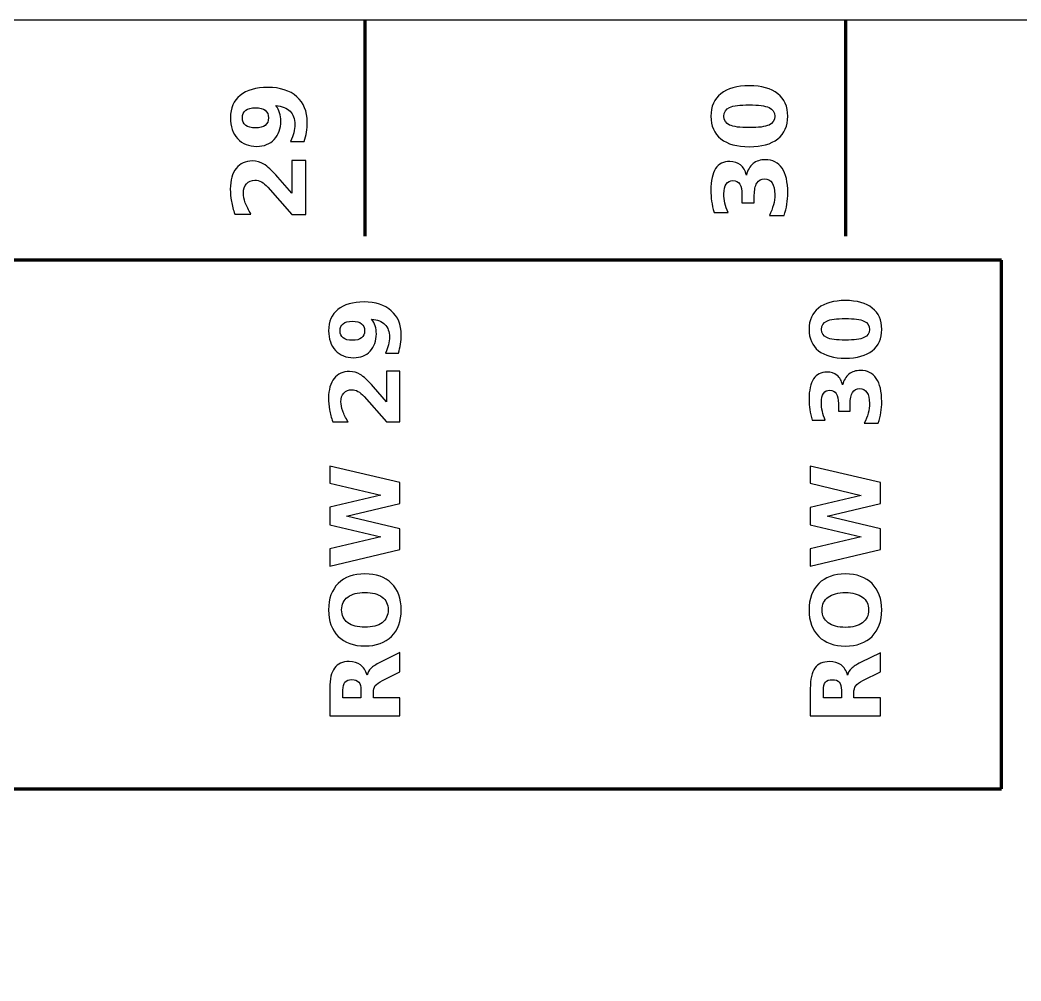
# Model space of a CAD drawing. Header units: centimetres. Extents: x -27.5 to 5.5, y -16.9 to -12.8.
# Drawn here: x 1.476 to 3.559, y -14.85 to -12.85 of the extents above; entities that cross this region are included whole.
import ezdxf

# ---------------------------------------------------------------- set-up
doc = ezdxf.new("R2010")
doc.units = ezdxf.units.CM
doc.header["$MEASUREMENT"] = 0
doc.layers.add('Layer 1', color=7, linetype='Continuous')

msp = doc.modelspace()

# ---------------------------------------------------------------- linework, layer by layer
at = {"layer": 'Layer 1', "color": 7}
msp.add_open_spline([(-27.5, -12.85), (-27.5, -12.85), (5.5, -12.85), (5.5, -12.85), (5.5, -12.85), (5.5, -12.85), (5.5, -16.85), (5.5, -16.85), (5.5, -16.85), (5.5, -16.85), (-27.5, -16.85), (-27.5, -16.85), (-27.5, -16.85), (-27.5, -16.85), (-27.5, -12.85), (-27.5, -12.85)], degree=3, knots=[0, 0, 0, 0, 0.25, 0.25, 0.25, 0.25, 0.5, 0.5, 0.5, 0.5, 0.75, 0.75, 0.75, 0.75, 1, 1, 1, 1], dxfattribs=at)
at = {"layer": 'Layer 1', "color": 250, "lineweight": 106}
for points in [[(2.19316, -12.85), (2.19316, -12.85), (2.19314, -13.29999), (2.19314, -13.29999)], [(3.19316, -12.85), (3.19316, -12.85), (3.19314, -13.29999), (3.19314, -13.29999)]]:
    msp.add_open_spline(points, degree=3, dxfattribs=at)
at = {"layer": 'Layer 1', "color": 250}
for points, knots in [([(2.06691, -13.10275), (2.06691, -13.10275), (2.03837, -13.10275), (2.03837, -13.10275), (2.03837, -13.10275), (2.04134, -13.0964), (2.04356, -13.09033), (2.04504, -13.08454), (2.04504, -13.08454), (2.04652, -13.07876), (2.04726, -13.07304), (2.04726, -13.0674), (2.04726, -13.0674), (2.04726, -13.05555), (2.04398, -13.04634), (2.03739, -13.03971), (2.03739, -13.03971), (2.03082, -13.03311), (2.02105, -13.02919), (2.0081, -13.02803), (2.0081, -13.02803), (2.01156, -13.03272), (2.01414, -13.03769), (2.01587, -13.04302), (2.01587, -13.04302), (2.01759, -13.04831), (2.01844, -13.05406), (2.01844, -13.06027), (2.01844, -13.06027), (2.01844, -13.07604), (2.01385, -13.08878), (2.00465, -13.09844), (2.00465, -13.09844), (1.99544, -13.10815), (1.98334, -13.11298), (1.96831, -13.11298), (1.96831, -13.11298), (1.95169, -13.11298), (1.93839, -13.10758), (1.92841, -13.09682), (1.92841, -13.09682), (1.91843, -13.08603), (1.91342, -13.07156), (1.91342, -13.05346), (1.91342, -13.05346), (1.91342, -13.03332), (1.92019, -13.01776), (1.93377, -13.00676), (1.93377, -13.00676), (1.94736, -12.99571), (1.96655, -12.99021), (1.99135, -12.99021), (1.99135, -12.99021), (2.01682, -12.99021), (2.03686, -12.99667), (2.05143, -13.00954), (2.05143, -13.00954), (2.066, -13.02242), (2.0733, -13.04009), (2.0733, -13.06253), (2.0733, -13.06253), (2.0733, -13.0698), (2.07277, -13.07671), (2.07171, -13.08331), (2.07171, -13.08331), (2.07065, -13.08994), (2.06903, -13.0964), (2.06691, -13.10275)], [0, 0, 0, 0, 0.0588235, 0.0588235, 0.0588235, 0.0588235, 0.1176471, 0.1176471, 0.1176471, 0.1176471, 0.1764706, 0.1764706, 0.1764706, 0.1764706, 0.2352941, 0.2352941, 0.2352941, 0.2352941, 0.2941176, 0.2941176, 0.2941176, 0.2941176, 0.3529412, 0.3529412, 0.3529412, 0.3529412, 0.4117647, 0.4117647, 0.4117647, 0.4117647, 0.4705882, 0.4705882, 0.4705882, 0.4705882, 0.5294118, 0.5294118, 0.5294118, 0.5294118, 0.5882353, 0.5882353, 0.5882353, 0.5882353, 0.6470588, 0.6470588, 0.6470588, 0.6470588, 0.7058824, 0.7058824, 0.7058824, 0.7058824, 0.7647059, 0.7647059, 0.7647059, 0.7647059, 0.8235294, 0.8235294, 0.8235294, 0.8235294, 0.8823529, 0.8823529, 0.8823529, 0.8823529, 0.9411765, 0.9411765, 0.9411765, 0.9411765, 1, 1, 1, 1]), ([(2.99329, -12.98679), (3.01886, -12.98679), (3.03858, -12.99229), (3.05248, -13.00333), (3.05248, -13.00333), (3.06635, -13.01434), (3.0733, -13.03), (3.0733, -13.05025), (3.0733, -13.05025), (3.0733, -13.07057), (3.06635, -13.08627), (3.05248, -13.09728), (3.05248, -13.09728), (3.03858, -13.10832), (3.01886, -13.11383), (2.99329, -13.11383), (2.99329, -13.11383), (2.96768, -13.11383), (2.94792, -13.10832), (2.93402, -13.09728), (2.93402, -13.09728), (2.92016, -13.08627), (2.91321, -13.07057), (2.91321, -13.05025), (2.91321, -13.05025), (2.91321, -13.03), (2.92016, -13.01434), (2.93402, -13.00333), (2.93402, -13.00333), (2.94792, -12.99229), (2.96768, -12.98679), (2.99329, -12.98679)], [0, 0, 0, 0, 0.125, 0.125, 0.125, 0.125, 0.25, 0.25, 0.25, 0.25, 0.375, 0.375, 0.375, 0.375, 0.5, 0.5, 0.5, 0.5, 0.625, 0.625, 0.625, 0.625, 0.75, 0.75, 0.75, 0.75, 0.875, 0.875, 0.875, 0.875, 1, 1, 1, 1]), ([(1.99262, -13.05364), (1.99262, -13.04669), (1.99036, -13.04147), (1.98584, -13.03794), (1.98584, -13.03794), (1.98133, -13.03445), (1.97455, -13.03268), (1.96552, -13.03268), (1.96552, -13.03268), (1.95656, -13.03268), (1.94979, -13.03445), (1.94524, -13.03794), (1.94524, -13.03794), (1.94069, -13.04147), (1.93843, -13.04669), (1.93843, -13.05364), (1.93843, -13.05364), (1.93843, -13.06063), (1.94069, -13.06585), (1.94524, -13.06937), (1.94524, -13.06937), (1.94979, -13.07287), (1.95656, -13.07463), (1.96552, -13.07463), (1.96552, -13.07463), (1.97455, -13.07463), (1.98133, -13.07287), (1.98584, -13.06937), (1.98584, -13.06937), (1.99036, -13.06585), (1.99262, -13.06063), (1.99262, -13.05364)], [0, 0, 0, 0, 0.125, 0.125, 0.125, 0.125, 0.25, 0.25, 0.25, 0.25, 0.375, 0.375, 0.375, 0.375, 0.5, 0.5, 0.5, 0.5, 0.625, 0.625, 0.625, 0.625, 0.75, 0.75, 0.75, 0.75, 0.875, 0.875, 0.875, 0.875, 1, 1, 1, 1]), ([(2.99301, -13.02658), (2.97371, -13.02658), (2.96013, -13.02838), (2.95222, -13.03201), (2.95222, -13.03201), (2.94436, -13.03561), (2.94041, -13.04172), (2.94041, -13.05025), (2.94041, -13.05025), (2.94041, -13.05879), (2.94436, -13.06489), (2.95222, -13.06856), (2.95222, -13.06856), (2.96013, -13.0722), (2.97371, -13.07403), (2.99301, -13.07403), (2.99301, -13.07403), (3.01248, -13.07403), (3.02624, -13.0722), (3.03421, -13.06856), (3.03421, -13.06856), (3.04222, -13.06489), (3.0462, -13.05879), (3.0462, -13.05025), (3.0462, -13.05025), (3.0462, -13.04179), (3.04222, -13.03572), (3.03421, -13.03205), (3.03421, -13.03205), (3.02624, -13.02842), (3.01248, -13.02658), (2.99301, -13.02658)], [0, 0, 0, 0, 0.125, 0.125, 0.125, 0.125, 0.25, 0.25, 0.25, 0.25, 0.375, 0.375, 0.375, 0.375, 0.5, 0.5, 0.5, 0.5, 0.625, 0.625, 0.625, 0.625, 0.75, 0.75, 0.75, 0.75, 0.875, 0.875, 0.875, 0.875, 1, 1, 1, 1]), ([(2.04105, -13.21024), (2.04105, -13.21024), (2.04105, -13.14233), (2.04105, -13.14233), (2.04105, -13.14233), (2.04105, -13.14233), (2.0703, -13.14233), (2.0703, -13.14233), (2.0703, -13.14233), (2.0703, -13.14233), (2.0703, -13.25448), (2.0703, -13.25448), (2.0703, -13.25448), (2.0703, -13.25448), (2.04105, -13.25448), (2.04105, -13.25448), (2.04105, -13.25448), (2.04105, -13.25448), (1.99135, -13.19814), (1.99135, -13.19814), (1.99135, -13.19814), (1.9868, -13.1931), (1.98235, -13.18939), (1.97801, -13.187), (1.97801, -13.187), (1.97367, -13.18456), (1.96916, -13.18336), (1.96447, -13.18336), (1.96447, -13.18336), (1.95723, -13.18336), (1.95141, -13.1858), (1.947, -13.19066), (1.947, -13.19066), (1.94259, -13.1955), (1.94041, -13.20195), (1.94041, -13.21003), (1.94041, -13.21003), (1.94041, -13.21624), (1.94175, -13.22301), (1.94439, -13.23039), (1.94439, -13.23039), (1.94704, -13.23776), (1.95099, -13.24566), (1.95621, -13.25406), (1.95621, -13.25406), (1.95621, -13.25406), (1.92231, -13.25406), (1.92231, -13.25406), (1.92231, -13.25406), (1.91934, -13.2451), (1.91709, -13.23624), (1.91553, -13.22749), (1.91553, -13.22749), (1.91398, -13.21875), (1.91321, -13.21017), (1.91321, -13.20174), (1.91321, -13.20174), (1.91321, -13.18329), (1.91726, -13.16893), (1.92541, -13.1587), (1.92541, -13.1587), (1.93353, -13.14847), (1.94485, -13.14336), (1.95942, -13.14336), (1.95942, -13.14336), (1.96782, -13.14336), (1.97565, -13.14554), (1.98292, -13.14988), (1.98292, -13.14988), (1.99018, -13.15422), (1.99992, -13.16336), (2.01213, -13.17726), (2.01213, -13.17726), (2.01213, -13.17726), (2.04105, -13.21024), (2.04105, -13.21024)], [0, 0, 0, 0, 0.0526316, 0.0526316, 0.0526316, 0.0526316, 0.1052632, 0.1052632, 0.1052632, 0.1052632, 0.1578947, 0.1578947, 0.1578947, 0.1578947, 0.2105263, 0.2105263, 0.2105263, 0.2105263, 0.2631579, 0.2631579, 0.2631579, 0.2631579, 0.3157895, 0.3157895, 0.3157895, 0.3157895, 0.3684211, 0.3684211, 0.3684211, 0.3684211, 0.4210526, 0.4210526, 0.4210526, 0.4210526, 0.4736842, 0.4736842, 0.4736842, 0.4736842, 0.5263158, 0.5263158, 0.5263158, 0.5263158, 0.5789474, 0.5789474, 0.5789474, 0.5789474, 0.6315789, 0.6315789, 0.6315789, 0.6315789, 0.6842105, 0.6842105, 0.6842105, 0.6842105, 0.7368421, 0.7368421, 0.7368421, 0.7368421, 0.7894737, 0.7894737, 0.7894737, 0.7894737, 0.8421053, 0.8421053, 0.8421053, 0.8421053, 0.8947368, 0.8947368, 0.8947368, 0.8947368, 0.9473684, 0.9473684, 0.9473684, 0.9473684, 1, 1, 1, 1]), ([(2.98708, -13.17264), (2.98976, -13.16227), (2.99445, -13.15433), (3.00108, -13.14893), (3.00108, -13.14893), (3.00775, -13.14353), (3.01618, -13.14082), (3.02645, -13.14082), (3.02645, -13.14082), (3.04176, -13.14082), (3.0534, -13.14667), (3.06137, -13.15838), (3.06137, -13.15838), (3.06931, -13.1701), (3.0733, -13.18717), (3.0733, -13.20964), (3.0733, -13.20964), (3.0733, -13.21758), (3.07266, -13.22552), (3.07139, -13.23349), (3.07139, -13.23349), (3.07012, -13.24143), (3.06818, -13.2493), (3.06564, -13.25709), (3.06564, -13.25709), (3.06564, -13.25709), (3.03495, -13.25709), (3.03495, -13.25709), (3.03495, -13.25709), (3.03866, -13.24965), (3.04148, -13.24228), (3.04338, -13.23494), (3.04338, -13.23494), (3.04525, -13.2276), (3.0462, -13.22037), (3.0462, -13.21328), (3.0462, -13.21328), (3.0462, -13.20273), (3.04437, -13.19465), (3.04074, -13.18904), (3.04074, -13.18904), (3.03707, -13.18343), (3.03185, -13.18061), (3.025, -13.18061), (3.025, -13.18061), (3.01798, -13.18061), (3.01266, -13.1835), (3.00906, -13.18925), (3.00906, -13.18925), (3.00542, -13.195), (3.00362, -13.20351), (3.00362, -13.21472), (3.00362, -13.21472), (3.00362, -13.21472), (3.00362, -13.23063), (3.00362, -13.23063), (3.00362, -13.23063), (3.00362, -13.23063), (2.97798, -13.23063), (2.97798, -13.23063), (2.97798, -13.23063), (2.97798, -13.23063), (2.97798, -13.21391), (2.97798, -13.21391), (2.97798, -13.21391), (2.97798, -13.20389), (2.97642, -13.19649), (2.97328, -13.19158), (2.97328, -13.19158), (2.97014, -13.18668), (2.96538, -13.18424), (2.959, -13.18424), (2.959, -13.18424), (2.95307, -13.18424), (2.94848, -13.18661), (2.94527, -13.19137), (2.94527, -13.19137), (2.94203, -13.19613), (2.94041, -13.20284), (2.94041, -13.21151), (2.94041, -13.21151), (2.94041, -13.21793), (2.94111, -13.22439), (2.94256, -13.23095), (2.94256, -13.23095), (2.944, -13.23748), (2.94616, -13.24397), (2.94898, -13.25046), (2.94898, -13.25046), (2.94898, -13.25046), (2.91984, -13.25046), (2.91984, -13.25046), (2.91984, -13.25046), (2.91762, -13.24259), (2.91596, -13.23483), (2.91486, -13.22711), (2.91486, -13.22711), (2.91377, -13.21938), (2.91321, -13.21183), (2.91321, -13.20439), (2.91321, -13.20439), (2.91321, -13.18435), (2.91649, -13.16932), (2.92308, -13.15937), (2.92308, -13.15937), (2.92965, -13.14942), (2.93956, -13.14445), (2.95279, -13.14445), (2.95279, -13.14445), (2.96178, -13.14445), (2.96919, -13.14681), (2.97494, -13.15158), (2.97494, -13.15158), (2.98069, -13.15634), (2.98475, -13.16336), (2.98708, -13.17264)], [0, 0, 0, 0, 0.0344828, 0.0344828, 0.0344828, 0.0344828, 0.0689655, 0.0689655, 0.0689655, 0.0689655, 0.1034483, 0.1034483, 0.1034483, 0.1034483, 0.137931, 0.137931, 0.137931, 0.137931, 0.1724138, 0.1724138, 0.1724138, 0.1724138, 0.2068966, 0.2068966, 0.2068966, 0.2068966, 0.2413793, 0.2413793, 0.2413793, 0.2413793, 0.2758621, 0.2758621, 0.2758621, 0.2758621, 0.3103448, 0.3103448, 0.3103448, 0.3103448, 0.3448276, 0.3448276, 0.3448276, 0.3448276, 0.3793103, 0.3793103, 0.3793103, 0.3793103, 0.4137931, 0.4137931, 0.4137931, 0.4137931, 0.4482759, 0.4482759, 0.4482759, 0.4482759, 0.4827586, 0.4827586, 0.4827586, 0.4827586, 0.5172414, 0.5172414, 0.5172414, 0.5172414, 0.5517241, 0.5517241, 0.5517241, 0.5517241, 0.5862069, 0.5862069, 0.5862069, 0.5862069, 0.6206897, 0.6206897, 0.6206897, 0.6206897, 0.6551724, 0.6551724, 0.6551724, 0.6551724, 0.6896552, 0.6896552, 0.6896552, 0.6896552, 0.7241379, 0.7241379, 0.7241379, 0.7241379, 0.7586207, 0.7586207, 0.7586207, 0.7586207, 0.7931034, 0.7931034, 0.7931034, 0.7931034, 0.8275862, 0.8275862, 0.8275862, 0.8275862, 0.862069, 0.862069, 0.862069, 0.862069, 0.8965517, 0.8965517, 0.8965517, 0.8965517, 0.9310345, 0.9310345, 0.9310345, 0.9310345, 0.9655172, 0.9655172, 0.9655172, 0.9655172, 1, 1, 1, 1]), ([(3.19319, -13.43382), (3.21736, -13.43382), (3.23599, -13.43902), (3.24913, -13.44945), (3.24913, -13.44945), (3.26223, -13.45985), (3.26879, -13.47465), (3.26879, -13.49379), (3.26879, -13.49379), (3.26879, -13.51299), (3.26223, -13.52782), (3.24913, -13.53822), (3.24913, -13.53822), (3.23599, -13.54865), (3.21736, -13.55385), (3.19319, -13.55385), (3.19319, -13.55385), (3.16899, -13.55385), (3.15033, -13.54865), (3.13719, -13.53822), (3.13719, -13.53822), (3.12409, -13.52782), (3.11753, -13.51299), (3.11753, -13.49379), (3.11753, -13.49379), (3.11753, -13.47465), (3.12409, -13.45985), (3.13719, -13.44945), (3.13719, -13.44945), (3.15033, -13.43902), (3.16899, -13.43382), (3.19319, -13.43382)], [0, 0, 0, 0, 0.125, 0.125, 0.125, 0.125, 0.25, 0.25, 0.25, 0.25, 0.375, 0.375, 0.375, 0.375, 0.5, 0.5, 0.5, 0.5, 0.625, 0.625, 0.625, 0.625, 0.75, 0.75, 0.75, 0.75, 0.875, 0.875, 0.875, 0.875, 1, 1, 1, 1]), ([(2.26286, -13.54321), (2.26286, -13.54321), (2.23589, -13.54321), (2.23589, -13.54321), (2.23589, -13.54321), (2.23869, -13.53721), (2.24079, -13.53147), (2.24219, -13.52601), (2.24219, -13.52601), (2.24359, -13.52054), (2.24429, -13.51514), (2.24429, -13.50981), (2.24429, -13.50981), (2.24429, -13.49861), (2.24119, -13.48991), (2.23496, -13.48364), (2.23496, -13.48364), (2.22876, -13.47741), (2.21953, -13.47371), (2.20729, -13.47261), (2.20729, -13.47261), (2.21056, -13.47704), (2.21299, -13.48174), (2.21463, -13.48677), (2.21463, -13.48677), (2.21626, -13.49177), (2.21706, -13.49721), (2.21706, -13.50307), (2.21706, -13.50307), (2.21706, -13.51797), (2.21273, -13.53001), (2.20403, -13.53914), (2.20403, -13.53914), (2.19533, -13.54831), (2.18389, -13.55287), (2.16969, -13.55287), (2.16969, -13.55287), (2.15399, -13.55287), (2.14143, -13.54777), (2.13199, -13.53761), (2.13199, -13.53761), (2.12256, -13.52741), (2.11783, -13.51374), (2.11783, -13.49664), (2.11783, -13.49664), (2.11783, -13.47761), (2.12423, -13.46291), (2.13706, -13.45251), (2.13706, -13.45251), (2.14989, -13.44207), (2.16803, -13.43687), (2.19146, -13.43687), (2.19146, -13.43687), (2.21553, -13.43687), (2.23446, -13.44297), (2.24823, -13.45514), (2.24823, -13.45514), (2.26199, -13.46731), (2.26889, -13.48401), (2.26889, -13.50521), (2.26889, -13.50521), (2.26889, -13.51207), (2.26839, -13.51861), (2.26739, -13.52484), (2.26739, -13.52484), (2.26639, -13.53111), (2.26486, -13.53721), (2.26286, -13.54321)], [0, 0, 0, 0, 0.0588235, 0.0588235, 0.0588235, 0.0588235, 0.1176471, 0.1176471, 0.1176471, 0.1176471, 0.1764706, 0.1764706, 0.1764706, 0.1764706, 0.2352941, 0.2352941, 0.2352941, 0.2352941, 0.2941176, 0.2941176, 0.2941176, 0.2941176, 0.3529412, 0.3529412, 0.3529412, 0.3529412, 0.4117647, 0.4117647, 0.4117647, 0.4117647, 0.4705882, 0.4705882, 0.4705882, 0.4705882, 0.5294118, 0.5294118, 0.5294118, 0.5294118, 0.5882353, 0.5882353, 0.5882353, 0.5882353, 0.6470588, 0.6470588, 0.6470588, 0.6470588, 0.7058824, 0.7058824, 0.7058824, 0.7058824, 0.7647059, 0.7647059, 0.7647059, 0.7647059, 0.8235294, 0.8235294, 0.8235294, 0.8235294, 0.8823529, 0.8823529, 0.8823529, 0.8823529, 0.9411765, 0.9411765, 0.9411765, 0.9411765, 1, 1, 1, 1]), ([(2.19266, -13.49681), (2.19266, -13.49024), (2.19053, -13.48531), (2.18626, -13.48197), (2.18626, -13.48197), (2.18199, -13.47867), (2.17559, -13.47701), (2.16706, -13.47701), (2.16706, -13.47701), (2.15859, -13.47701), (2.15219, -13.47867), (2.14789, -13.48197), (2.14789, -13.48197), (2.14359, -13.48531), (2.14146, -13.49024), (2.14146, -13.49681), (2.14146, -13.49681), (2.14146, -13.50341), (2.14359, -13.50834), (2.14789, -13.51167), (2.14789, -13.51167), (2.15219, -13.51497), (2.15859, -13.51664), (2.16706, -13.51664), (2.16706, -13.51664), (2.17559, -13.51664), (2.18199, -13.51497), (2.18626, -13.51167), (2.18626, -13.51167), (2.19053, -13.50834), (2.19266, -13.50341), (2.19266, -13.49681)], [0, 0, 0, 0, 0.125, 0.125, 0.125, 0.125, 0.25, 0.25, 0.25, 0.25, 0.375, 0.375, 0.375, 0.375, 0.5, 0.5, 0.5, 0.5, 0.625, 0.625, 0.625, 0.625, 0.75, 0.75, 0.75, 0.75, 0.875, 0.875, 0.875, 0.875, 1, 1, 1, 1]), ([(3.19293, -13.47142), (3.17469, -13.47142), (3.16186, -13.47312), (3.15439, -13.47655), (3.15439, -13.47655), (3.14696, -13.47995), (3.14323, -13.48572), (3.14323, -13.49379), (3.14323, -13.49379), (3.14323, -13.50185), (3.14696, -13.50762), (3.15439, -13.51109), (3.15439, -13.51109), (3.16186, -13.51452), (3.17469, -13.51625), (3.19293, -13.51625), (3.19293, -13.51625), (3.21133, -13.51625), (3.22433, -13.51452), (3.23186, -13.51109), (3.23186, -13.51109), (3.23943, -13.50762), (3.24319, -13.50185), (3.24319, -13.49379), (3.24319, -13.49379), (3.24319, -13.48579), (3.23943, -13.48005), (3.23186, -13.47659), (3.23186, -13.47659), (3.22433, -13.47315), (3.21133, -13.47142), (3.19293, -13.47142)], [0, 0, 0, 0, 0.125, 0.125, 0.125, 0.125, 0.25, 0.25, 0.25, 0.25, 0.375, 0.375, 0.375, 0.375, 0.5, 0.5, 0.5, 0.5, 0.625, 0.625, 0.625, 0.625, 0.75, 0.75, 0.75, 0.75, 0.875, 0.875, 0.875, 0.875, 1, 1, 1, 1]), ([(2.23843, -13.64478), (2.23843, -13.64478), (2.23843, -13.58061), (2.23843, -13.58061), (2.23843, -13.58061), (2.23843, -13.58061), (2.26606, -13.58061), (2.26606, -13.58061), (2.26606, -13.58061), (2.26606, -13.58061), (2.26606, -13.68658), (2.26606, -13.68658), (2.26606, -13.68658), (2.26606, -13.68658), (2.23843, -13.68658), (2.23843, -13.68658), (2.23843, -13.68658), (2.23843, -13.68658), (2.19146, -13.63334), (2.19146, -13.63334), (2.19146, -13.63334), (2.18716, -13.62858), (2.18296, -13.62508), (2.17886, -13.62281), (2.17886, -13.62281), (2.17476, -13.62051), (2.17049, -13.61938), (2.16606, -13.61938), (2.16606, -13.61938), (2.15923, -13.61938), (2.15373, -13.62168), (2.14956, -13.62628), (2.14956, -13.62628), (2.14539, -13.63084), (2.14333, -13.63694), (2.14333, -13.64458), (2.14333, -13.64458), (2.14333, -13.65044), (2.14459, -13.65684), (2.14709, -13.66381), (2.14709, -13.66381), (2.14959, -13.67078), (2.15333, -13.67824), (2.15826, -13.68618), (2.15826, -13.68618), (2.15826, -13.68618), (2.12623, -13.68618), (2.12623, -13.68618), (2.12623, -13.68618), (2.12343, -13.67771), (2.12129, -13.66934), (2.11983, -13.66108), (2.11983, -13.66108), (2.11836, -13.65281), (2.11763, -13.64471), (2.11763, -13.63674), (2.11763, -13.63674), (2.11763, -13.61931), (2.12146, -13.60574), (2.12916, -13.59608), (2.12916, -13.59608), (2.13683, -13.58641), (2.14753, -13.58158), (2.16129, -13.58158), (2.16129, -13.58158), (2.16923, -13.58158), (2.17663, -13.58364), (2.18349, -13.58774), (2.18349, -13.58774), (2.19036, -13.59184), (2.19956, -13.60048), (2.21109, -13.61361), (2.21109, -13.61361), (2.21109, -13.61361), (2.23843, -13.64478), (2.23843, -13.64478)], [0, 0, 0, 0, 0.0526316, 0.0526316, 0.0526316, 0.0526316, 0.1052632, 0.1052632, 0.1052632, 0.1052632, 0.1578947, 0.1578947, 0.1578947, 0.1578947, 0.2105263, 0.2105263, 0.2105263, 0.2105263, 0.2631579, 0.2631579, 0.2631579, 0.2631579, 0.3157895, 0.3157895, 0.3157895, 0.3157895, 0.3684211, 0.3684211, 0.3684211, 0.3684211, 0.4210526, 0.4210526, 0.4210526, 0.4210526, 0.4736842, 0.4736842, 0.4736842, 0.4736842, 0.5263158, 0.5263158, 0.5263158, 0.5263158, 0.5789474, 0.5789474, 0.5789474, 0.5789474, 0.6315789, 0.6315789, 0.6315789, 0.6315789, 0.6842105, 0.6842105, 0.6842105, 0.6842105, 0.7368421, 0.7368421, 0.7368421, 0.7368421, 0.7894737, 0.7894737, 0.7894737, 0.7894737, 0.8421053, 0.8421053, 0.8421053, 0.8421053, 0.8947368, 0.8947368, 0.8947368, 0.8947368, 0.9473684, 0.9473684, 0.9473684, 0.9473684, 1, 1, 1, 1]), ([(3.18733, -13.60942), (3.18986, -13.59962), (3.19429, -13.59212), (3.20056, -13.58702), (3.20056, -13.58702), (3.20686, -13.58192), (3.21483, -13.57936), (3.22453, -13.57936), (3.22453, -13.57936), (3.23899, -13.57936), (3.24999, -13.58489), (3.25753, -13.59596), (3.25753, -13.59596), (3.26503, -13.60702), (3.26879, -13.62316), (3.26879, -13.64439), (3.26879, -13.64439), (3.26879, -13.65189), (3.26819, -13.65939), (3.26699, -13.66692), (3.26699, -13.66692), (3.26579, -13.67442), (3.26396, -13.68186), (3.26156, -13.68922), (3.26156, -13.68922), (3.26156, -13.68922), (3.23256, -13.68922), (3.23256, -13.68922), (3.23256, -13.68922), (3.23606, -13.68219), (3.23873, -13.67522), (3.24053, -13.66829), (3.24053, -13.66829), (3.24229, -13.66136), (3.24319, -13.65452), (3.24319, -13.64782), (3.24319, -13.64782), (3.24319, -13.63786), (3.24146, -13.63022), (3.23803, -13.62492), (3.23803, -13.62492), (3.23456, -13.61962), (3.22963, -13.61696), (3.22316, -13.61696), (3.22316, -13.61696), (3.21653, -13.61696), (3.21149, -13.61969), (3.20809, -13.62512), (3.20809, -13.62512), (3.20466, -13.63056), (3.20296, -13.63859), (3.20296, -13.64919), (3.20296, -13.64919), (3.20296, -13.64919), (3.20296, -13.66422), (3.20296, -13.66422), (3.20296, -13.66422), (3.20296, -13.66422), (3.17873, -13.66422), (3.17873, -13.66422), (3.17873, -13.66422), (3.17873, -13.66422), (3.17873, -13.64842), (3.17873, -13.64842), (3.17873, -13.64842), (3.17873, -13.63896), (3.17726, -13.63196), (3.17429, -13.62732), (3.17429, -13.62732), (3.17133, -13.62269), (3.16683, -13.62039), (3.16079, -13.62039), (3.16079, -13.62039), (3.15519, -13.62039), (3.15086, -13.62262), (3.14783, -13.62712), (3.14783, -13.62712), (3.14476, -13.63162), (3.14323, -13.63796), (3.14323, -13.64616), (3.14323, -13.64616), (3.14323, -13.65222), (3.14389, -13.65832), (3.14526, -13.66452), (3.14526, -13.66452), (3.14663, -13.67069), (3.14866, -13.67682), (3.15133, -13.68296), (3.15133, -13.68296), (3.15133, -13.68296), (3.12379, -13.68296), (3.12379, -13.68296), (3.12379, -13.68296), (3.12169, -13.67552), (3.12013, -13.66819), (3.11909, -13.66089), (3.11909, -13.66089), (3.11806, -13.65359), (3.11753, -13.64646), (3.11753, -13.63942), (3.11753, -13.63942), (3.11753, -13.62049), (3.12063, -13.60629), (3.12686, -13.59689), (3.12686, -13.59689), (3.13306, -13.58749), (3.14243, -13.58279), (3.15493, -13.58279), (3.15493, -13.58279), (3.16343, -13.58279), (3.17043, -13.58502), (3.17586, -13.58952), (3.17586, -13.58952), (3.18129, -13.59402), (3.18513, -13.60066), (3.18733, -13.60942)], [0, 0, 0, 0, 0.0344828, 0.0344828, 0.0344828, 0.0344828, 0.0689655, 0.0689655, 0.0689655, 0.0689655, 0.1034483, 0.1034483, 0.1034483, 0.1034483, 0.137931, 0.137931, 0.137931, 0.137931, 0.1724138, 0.1724138, 0.1724138, 0.1724138, 0.2068966, 0.2068966, 0.2068966, 0.2068966, 0.2413793, 0.2413793, 0.2413793, 0.2413793, 0.2758621, 0.2758621, 0.2758621, 0.2758621, 0.3103448, 0.3103448, 0.3103448, 0.3103448, 0.3448276, 0.3448276, 0.3448276, 0.3448276, 0.3793103, 0.3793103, 0.3793103, 0.3793103, 0.4137931, 0.4137931, 0.4137931, 0.4137931, 0.4482759, 0.4482759, 0.4482759, 0.4482759, 0.4827586, 0.4827586, 0.4827586, 0.4827586, 0.5172414, 0.5172414, 0.5172414, 0.5172414, 0.5517241, 0.5517241, 0.5517241, 0.5517241, 0.5862069, 0.5862069, 0.5862069, 0.5862069, 0.6206897, 0.6206897, 0.6206897, 0.6206897, 0.6551724, 0.6551724, 0.6551724, 0.6551724, 0.6896552, 0.6896552, 0.6896552, 0.6896552, 0.7241379, 0.7241379, 0.7241379, 0.7241379, 0.7586207, 0.7586207, 0.7586207, 0.7586207, 0.7931034, 0.7931034, 0.7931034, 0.7931034, 0.8275862, 0.8275862, 0.8275862, 0.8275862, 0.862069, 0.862069, 0.862069, 0.862069, 0.8965517, 0.8965517, 0.8965517, 0.8965517, 0.9310345, 0.9310345, 0.9310345, 0.9310345, 0.9655172, 0.9655172, 0.9655172, 0.9655172, 1, 1, 1, 1]), ([(2.12026, -13.98667), (2.12026, -13.98667), (2.12026, -13.95064), (2.12026, -13.95064), (2.12026, -13.95064), (2.12026, -13.95064), (2.22623, -13.92544), (2.22623, -13.92544), (2.22623, -13.92544), (2.22623, -13.92544), (2.12026, -13.90044), (2.12026, -13.90044), (2.12026, -13.90044), (2.12026, -13.90044), (2.12026, -13.86421), (2.12026, -13.86421), (2.12026, -13.86421), (2.12026, -13.86421), (2.22623, -13.83921), (2.22623, -13.83921), (2.22623, -13.83921), (2.22623, -13.83921), (2.12026, -13.81401), (2.12026, -13.81401), (2.12026, -13.81401), (2.12026, -13.81401), (2.12026, -13.77827), (2.12026, -13.77827), (2.12026, -13.77827), (2.12026, -13.77827), (2.26606, -13.81264), (2.26606, -13.81264), (2.26606, -13.81264), (2.26606, -13.81264), (2.26606, -13.85601), (2.26606, -13.85601), (2.26606, -13.85601), (2.26606, -13.85601), (2.15523, -13.88247), (2.15523, -13.88247), (2.15523, -13.88247), (2.15523, -13.88247), (2.26606, -13.90864), (2.26606, -13.90864), (2.26606, -13.90864), (2.26606, -13.90864), (2.26606, -13.95201), (2.26606, -13.95201), (2.26606, -13.95201), (2.26606, -13.95201), (2.12026, -13.98667), (2.12026, -13.98667)], [0, 0, 0, 0, 0.0769231, 0.0769231, 0.0769231, 0.0769231, 0.1538462, 0.1538462, 0.1538462, 0.1538462, 0.2307692, 0.2307692, 0.2307692, 0.2307692, 0.3076923, 0.3076923, 0.3076923, 0.3076923, 0.3846154, 0.3846154, 0.3846154, 0.3846154, 0.4615385, 0.4615385, 0.4615385, 0.4615385, 0.5384615, 0.5384615, 0.5384615, 0.5384615, 0.6153846, 0.6153846, 0.6153846, 0.6153846, 0.6923077, 0.6923077, 0.6923077, 0.6923077, 0.7692308, 0.7692308, 0.7692308, 0.7692308, 0.8461538, 0.8461538, 0.8461538, 0.8461538, 0.9230769, 0.9230769, 0.9230769, 0.9230769, 1, 1, 1, 1]), ([(3.12016, -13.98685), (3.12016, -13.98685), (3.12016, -13.95082), (3.12016, -13.95082), (3.12016, -13.95082), (3.12016, -13.95082), (3.22613, -13.92562), (3.22613, -13.92562), (3.22613, -13.92562), (3.22613, -13.92562), (3.12016, -13.90062), (3.12016, -13.90062), (3.12016, -13.90062), (3.12016, -13.90062), (3.12016, -13.86439), (3.12016, -13.86439), (3.12016, -13.86439), (3.12016, -13.86439), (3.22613, -13.83939), (3.22613, -13.83939), (3.22613, -13.83939), (3.22613, -13.83939), (3.12016, -13.81419), (3.12016, -13.81419), (3.12016, -13.81419), (3.12016, -13.81419), (3.12016, -13.77845), (3.12016, -13.77845), (3.12016, -13.77845), (3.12016, -13.77845), (3.26596, -13.81282), (3.26596, -13.81282), (3.26596, -13.81282), (3.26596, -13.81282), (3.26596, -13.85619), (3.26596, -13.85619), (3.26596, -13.85619), (3.26596, -13.85619), (3.15513, -13.88265), (3.15513, -13.88265), (3.15513, -13.88265), (3.15513, -13.88265), (3.26596, -13.90882), (3.26596, -13.90882), (3.26596, -13.90882), (3.26596, -13.90882), (3.26596, -13.95219), (3.26596, -13.95219), (3.26596, -13.95219), (3.26596, -13.95219), (3.12016, -13.98685), (3.12016, -13.98685)], [0, 0, 0, 0, 0.0769231, 0.0769231, 0.0769231, 0.0769231, 0.1538462, 0.1538462, 0.1538462, 0.1538462, 0.2307692, 0.2307692, 0.2307692, 0.2307692, 0.3076923, 0.3076923, 0.3076923, 0.3076923, 0.3846154, 0.3846154, 0.3846154, 0.3846154, 0.4615385, 0.4615385, 0.4615385, 0.4615385, 0.5384615, 0.5384615, 0.5384615, 0.5384615, 0.6153846, 0.6153846, 0.6153846, 0.6153846, 0.6923077, 0.6923077, 0.6923077, 0.6923077, 0.7692308, 0.7692308, 0.7692308, 0.7692308, 0.8461538, 0.8461538, 0.8461538, 0.8461538, 0.9230769, 0.9230769, 0.9230769, 0.9230769, 1, 1, 1, 1]), ([(2.11763, -14.0777), (2.11763, -14.05427), (2.12433, -14.0359), (2.13776, -14.02264), (2.13776, -14.02264), (2.15116, -14.00934), (2.16969, -14.0027), (2.19329, -14.0027), (2.19329, -14.0027), (2.21686, -14.0027), (2.23536, -14.00934), (2.24876, -14.02264), (2.24876, -14.02264), (2.26219, -14.0359), (2.26889, -14.05427), (2.26889, -14.0777), (2.26889, -14.0777), (2.26889, -14.10107), (2.26219, -14.1194), (2.24876, -14.13274), (2.24876, -14.13274), (2.23536, -14.14604), (2.21686, -14.1527), (2.19329, -14.1527), (2.19329, -14.1527), (2.16969, -14.1527), (2.15116, -14.14604), (2.13776, -14.13274), (2.13776, -14.13274), (2.12433, -14.1194), (2.11763, -14.10107), (2.11763, -14.0777)], [0, 0, 0, 0, 0.125, 0.125, 0.125, 0.125, 0.25, 0.25, 0.25, 0.25, 0.375, 0.375, 0.375, 0.375, 0.5, 0.5, 0.5, 0.5, 0.625, 0.625, 0.625, 0.625, 0.75, 0.75, 0.75, 0.75, 0.875, 0.875, 0.875, 0.875, 1, 1, 1, 1]), ([(3.11753, -14.07788), (3.11753, -14.05445), (3.12423, -14.03608), (3.13766, -14.02282), (3.13766, -14.02282), (3.15106, -14.00952), (3.16959, -14.00288), (3.19319, -14.00288), (3.19319, -14.00288), (3.21676, -14.00288), (3.23526, -14.00952), (3.24866, -14.02282), (3.24866, -14.02282), (3.26209, -14.03608), (3.26879, -14.05445), (3.26879, -14.07788), (3.26879, -14.07788), (3.26879, -14.10125), (3.26209, -14.11958), (3.24866, -14.13292), (3.24866, -14.13292), (3.23526, -14.14622), (3.21676, -14.15288), (3.19319, -14.15288), (3.19319, -14.15288), (3.16959, -14.15288), (3.15106, -14.14622), (3.13766, -14.13292), (3.13766, -14.13292), (3.12423, -14.11958), (3.11753, -14.10125), (3.11753, -14.07788)], [0, 0, 0, 0, 0.125, 0.125, 0.125, 0.125, 0.25, 0.25, 0.25, 0.25, 0.375, 0.375, 0.375, 0.375, 0.5, 0.5, 0.5, 0.5, 0.625, 0.625, 0.625, 0.625, 0.75, 0.75, 0.75, 0.75, 0.875, 0.875, 0.875, 0.875, 1, 1, 1, 1]), ([(2.14486, -14.0777), (2.14486, -14.08917), (2.14909, -14.09804), (2.15756, -14.10437), (2.15756, -14.10437), (2.16603, -14.11067), (2.17793, -14.11384), (2.19329, -14.11384), (2.19329, -14.11384), (2.20863, -14.11384), (2.22049, -14.11067), (2.22896, -14.10437), (2.22896, -14.10437), (2.23743, -14.09804), (2.24166, -14.08917), (2.24166, -14.0777), (2.24166, -14.0777), (2.24166, -14.06617), (2.23743, -14.05727), (2.22896, -14.05094), (2.22896, -14.05094), (2.22049, -14.04464), (2.20863, -14.04147), (2.19329, -14.04147), (2.19329, -14.04147), (2.17793, -14.04147), (2.16603, -14.04464), (2.15756, -14.05094), (2.15756, -14.05094), (2.14909, -14.05727), (2.14486, -14.06617), (2.14486, -14.0777)], [0, 0, 0, 0, 0.125, 0.125, 0.125, 0.125, 0.25, 0.25, 0.25, 0.25, 0.375, 0.375, 0.375, 0.375, 0.5, 0.5, 0.5, 0.5, 0.625, 0.625, 0.625, 0.625, 0.75, 0.75, 0.75, 0.75, 0.875, 0.875, 0.875, 0.875, 1, 1, 1, 1]), ([(3.14476, -14.07788), (3.14476, -14.08935), (3.14899, -14.09822), (3.15746, -14.10455), (3.15746, -14.10455), (3.16593, -14.11085), (3.17783, -14.11402), (3.19319, -14.11402), (3.19319, -14.11402), (3.20853, -14.11402), (3.22039, -14.11085), (3.22886, -14.10455), (3.22886, -14.10455), (3.23733, -14.09822), (3.24156, -14.08935), (3.24156, -14.07788), (3.24156, -14.07788), (3.24156, -14.06635), (3.23733, -14.05745), (3.22886, -14.05112), (3.22886, -14.05112), (3.22039, -14.04482), (3.20853, -14.04165), (3.19319, -14.04165), (3.19319, -14.04165), (3.17783, -14.04165), (3.16593, -14.04482), (3.15746, -14.05112), (3.15746, -14.05112), (3.14899, -14.05745), (3.14476, -14.06635), (3.14476, -14.07788)], [0, 0, 0, 0, 0.125, 0.125, 0.125, 0.125, 0.25, 0.25, 0.25, 0.25, 0.375, 0.375, 0.375, 0.375, 0.5, 0.5, 0.5, 0.5, 0.625, 0.625, 0.625, 0.625, 0.75, 0.75, 0.75, 0.75, 0.875, 0.875, 0.875, 0.875, 1, 1, 1, 1]), ([(2.21089, -14.2607), (2.21089, -14.2607), (2.26606, -14.2607), (2.26606, -14.2607), (2.26606, -14.2607), (2.26606, -14.2607), (2.26606, -14.2983), (2.26606, -14.2983), (2.26606, -14.2983), (2.26606, -14.2983), (2.12026, -14.2983), (2.12026, -14.2983), (2.12026, -14.2983), (2.12026, -14.2983), (2.12026, -14.24087), (2.12026, -14.24087), (2.12026, -14.24087), (2.12026, -14.22167), (2.12349, -14.20757), (2.12993, -14.19864), (2.12993, -14.19864), (2.13636, -14.18967), (2.14656, -14.1852), (2.16049, -14.1852), (2.16049, -14.1852), (2.17013, -14.1852), (2.17806, -14.18754), (2.18423, -14.19217), (2.18423, -14.19217), (2.19043, -14.19684), (2.19499, -14.20387), (2.19793, -14.21324), (2.19793, -14.21324), (2.19909, -14.2081), (2.20173, -14.20347), (2.20586, -14.1994), (2.20586, -14.1994), (2.20999, -14.19534), (2.21626, -14.19124), (2.22466, -14.18707), (2.22466, -14.18707), (2.22466, -14.18707), (2.26606, -14.16664), (2.26606, -14.16664), (2.26606, -14.16664), (2.26606, -14.16664), (2.26606, -14.2067), (2.26606, -14.2067), (2.26606, -14.2067), (2.26606, -14.2067), (2.22983, -14.22447), (2.22983, -14.22447), (2.22983, -14.22447), (2.22256, -14.22804), (2.21756, -14.23167), (2.21489, -14.23537), (2.21489, -14.23537), (2.21223, -14.23904), (2.21089, -14.24394), (2.21089, -14.25007), (2.21089, -14.25007), (2.21089, -14.25007), (2.21089, -14.2607), (2.21089, -14.2607)], [0, 0, 0, 0, 0.0625, 0.0625, 0.0625, 0.0625, 0.125, 0.125, 0.125, 0.125, 0.1875, 0.1875, 0.1875, 0.1875, 0.25, 0.25, 0.25, 0.25, 0.3125, 0.3125, 0.3125, 0.3125, 0.375, 0.375, 0.375, 0.375, 0.4375, 0.4375, 0.4375, 0.4375, 0.5, 0.5, 0.5, 0.5, 0.5625, 0.5625, 0.5625, 0.5625, 0.625, 0.625, 0.625, 0.625, 0.6875, 0.6875, 0.6875, 0.6875, 0.75, 0.75, 0.75, 0.75, 0.8125, 0.8125, 0.8125, 0.8125, 0.875, 0.875, 0.875, 0.875, 0.9375, 0.9375, 0.9375, 0.9375, 1, 1, 1, 1]), ([(3.21079, -14.26088), (3.21079, -14.26088), (3.26596, -14.26088), (3.26596, -14.26088), (3.26596, -14.26088), (3.26596, -14.26088), (3.26596, -14.29848), (3.26596, -14.29848), (3.26596, -14.29848), (3.26596, -14.29848), (3.12016, -14.29848), (3.12016, -14.29848), (3.12016, -14.29848), (3.12016, -14.29848), (3.12016, -14.24105), (3.12016, -14.24105), (3.12016, -14.24105), (3.12016, -14.22185), (3.12339, -14.20775), (3.12983, -14.19882), (3.12983, -14.19882), (3.13626, -14.18985), (3.14646, -14.18538), (3.16039, -14.18538), (3.16039, -14.18538), (3.17003, -14.18538), (3.17796, -14.18772), (3.18413, -14.19235), (3.18413, -14.19235), (3.19033, -14.19702), (3.19489, -14.20405), (3.19783, -14.21342), (3.19783, -14.21342), (3.19899, -14.20828), (3.20163, -14.20365), (3.20576, -14.19958), (3.20576, -14.19958), (3.20989, -14.19552), (3.21616, -14.19142), (3.22456, -14.18725), (3.22456, -14.18725), (3.22456, -14.18725), (3.26596, -14.16682), (3.26596, -14.16682), (3.26596, -14.16682), (3.26596, -14.16682), (3.26596, -14.20688), (3.26596, -14.20688), (3.26596, -14.20688), (3.26596, -14.20688), (3.22973, -14.22465), (3.22973, -14.22465), (3.22973, -14.22465), (3.22246, -14.22822), (3.21746, -14.23185), (3.21479, -14.23555), (3.21479, -14.23555), (3.21213, -14.23922), (3.21079, -14.24412), (3.21079, -14.25025), (3.21079, -14.25025), (3.21079, -14.25025), (3.21079, -14.26088), (3.21079, -14.26088)], [0, 0, 0, 0, 0.0625, 0.0625, 0.0625, 0.0625, 0.125, 0.125, 0.125, 0.125, 0.1875, 0.1875, 0.1875, 0.1875, 0.25, 0.25, 0.25, 0.25, 0.3125, 0.3125, 0.3125, 0.3125, 0.375, 0.375, 0.375, 0.375, 0.4375, 0.4375, 0.4375, 0.4375, 0.5, 0.5, 0.5, 0.5, 0.5625, 0.5625, 0.5625, 0.5625, 0.625, 0.625, 0.625, 0.625, 0.6875, 0.6875, 0.6875, 0.6875, 0.75, 0.75, 0.75, 0.75, 0.8125, 0.8125, 0.8125, 0.8125, 0.875, 0.875, 0.875, 0.875, 0.9375, 0.9375, 0.9375, 0.9375, 1, 1, 1, 1]), ([(2.18493, -14.24487), (2.18493, -14.237), (2.18346, -14.23134), (2.18053, -14.22794), (2.18053, -14.22794), (2.17759, -14.2245), (2.17276, -14.2228), (2.16606, -14.2228), (2.16606, -14.2228), (2.15943, -14.2228), (2.15466, -14.2245), (2.15179, -14.22794), (2.15179, -14.22794), (2.14893, -14.23134), (2.14749, -14.237), (2.14749, -14.24487), (2.14749, -14.24487), (2.14749, -14.24487), (2.14749, -14.2607), (2.14749, -14.2607), (2.14749, -14.2607), (2.14749, -14.2607), (2.18493, -14.2607), (2.18493, -14.2607), (2.18493, -14.2607), (2.18493, -14.2607), (2.18493, -14.24487), (2.18493, -14.24487)], [0, 0, 0, 0, 0.1428571, 0.1428571, 0.1428571, 0.1428571, 0.2857143, 0.2857143, 0.2857143, 0.2857143, 0.4285714, 0.4285714, 0.4285714, 0.4285714, 0.5714286, 0.5714286, 0.5714286, 0.5714286, 0.7142857, 0.7142857, 0.7142857, 0.7142857, 0.8571429, 0.8571429, 0.8571429, 0.8571429, 1, 1, 1, 1]), ([(3.18483, -14.24505), (3.18483, -14.23718), (3.18336, -14.23152), (3.18043, -14.22812), (3.18043, -14.22812), (3.17749, -14.22468), (3.17266, -14.22298), (3.16596, -14.22298), (3.16596, -14.22298), (3.15933, -14.22298), (3.15456, -14.22468), (3.15169, -14.22812), (3.15169, -14.22812), (3.14883, -14.23152), (3.14739, -14.23718), (3.14739, -14.24505), (3.14739, -14.24505), (3.14739, -14.24505), (3.14739, -14.26088), (3.14739, -14.26088), (3.14739, -14.26088), (3.14739, -14.26088), (3.18483, -14.26088), (3.18483, -14.26088), (3.18483, -14.26088), (3.18483, -14.26088), (3.18483, -14.24505), (3.18483, -14.24505)], [0, 0, 0, 0, 0.1428571, 0.1428571, 0.1428571, 0.1428571, 0.2857143, 0.2857143, 0.2857143, 0.2857143, 0.4285714, 0.4285714, 0.4285714, 0.4285714, 0.5714286, 0.5714286, 0.5714286, 0.5714286, 0.7142857, 0.7142857, 0.7142857, 0.7142857, 0.8571429, 0.8571429, 0.8571429, 0.8571429, 1, 1, 1, 1])]:
    msp.add_open_spline(points, degree=3, knots=knots, dxfattribs=at)
at = {"layer": 'Layer 1', "color": 250, "lineweight": 100}
msp.add_open_spline([(-26.05684, -14.45), (-26.05684, -14.45), (-26.05684, -13.35), (-26.05684, -13.35), (-26.05684, -13.35), (-26.05684, -13.35), (3.51816, -13.35), (3.51816, -13.35), (3.51816, -13.35), (3.51816, -13.35), (3.51816, -14.45), (3.51816, -14.45), (3.51816, -14.45), (3.51816, -14.45), (-26.05684, -14.45), (-26.05684, -14.45)], degree=3, knots=[0, 0, 0, 0, 0.25, 0.25, 0.25, 0.25, 0.5, 0.5, 0.5, 0.5, 0.75, 0.75, 0.75, 0.75, 1, 1, 1, 1], dxfattribs=at)

doc.saveas('drawing.dxf')
